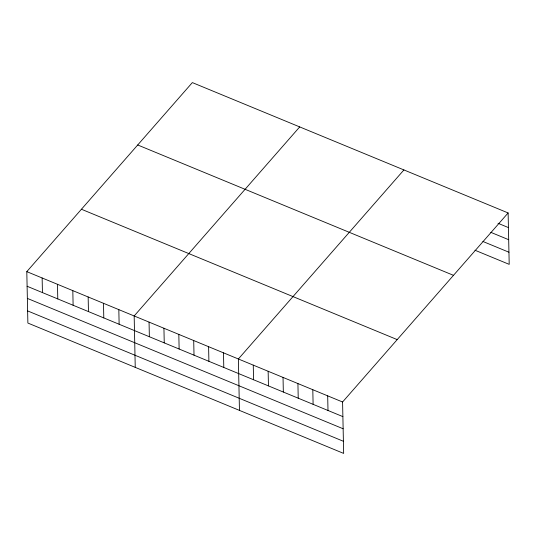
<?xml version="1.0" encoding="UTF-8"?>
<svg xmlns="http://www.w3.org/2000/svg" width="536" height="536" viewBox="0 0 536 536"><rect width="100%" height="100%" fill="white"/><g stroke="black" fill="none" stroke-linecap="round" stroke-linejoin="round"><path stroke-width="0.8" d="M508.121 212.946L342.578 402L343.656 453.409L27.879 323.054L26.8 271.638L192.344 82.591L508.121 212.946L509.2 264.362L474.963 250.225M299.711 126.911L134.168 315.959L135.239 367.374M403.916 169.932L238.373 358.979L239.451 410.395M498.011 223.278L508.43 227.579M490.822 232.343L508.684 239.713M482.896 241.468L508.945 252.222M137.712 144.975L453.496 275.337M81.432 209.254L397.21 339.616M26.8 271.638L342.578 402M27.108 286.264L342.886 416.626M27.363 298.405L343.141 428.767M27.624 310.913L343.402 441.275M327.69 395.856L327.999 410.482M312.803 389.706L313.111 404.338M297.922 383.562L298.224 398.188M283.035 377.418L283.336 392.044M268.147 371.274L268.456 385.9M253.26 365.123L253.568 379.756M223.485 352.835L223.793 367.462M208.598 346.692L208.906 361.318M193.71 340.541L194.019 355.174M178.823 334.397L179.131 349.023M163.936 328.253L164.244 342.879M149.055 322.109L149.356 336.735M118.825 309.627L119.133 324.26M103.488 303.296L103.796 317.928M88.152 296.964L88.46 311.59M72.816 290.633L73.117 305.259M57.473 284.301L57.781 298.927M42.136 277.97L42.445 292.596"/></g></svg>
